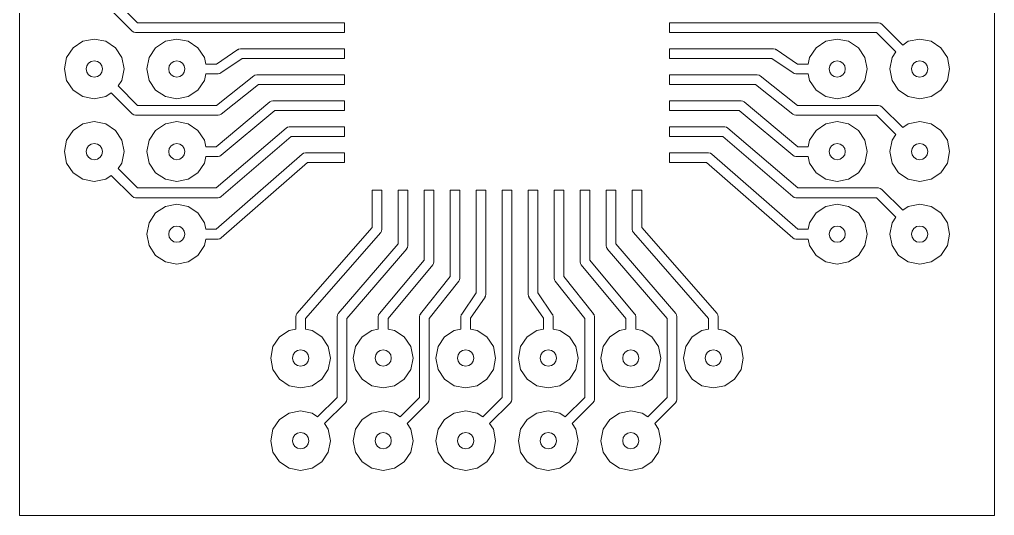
# Model space of a CAD drawing. Header units: millimetres. Extents: x 0 to 150, y 0 to 100.
# Drawn here: x 95 to 125, y 61 to 76.25 of the extents above; entities that cross this region are included whole.
import ezdxf

# ---------------------------------------------------------------- set-up
doc = ezdxf.new("R2010")
doc.units = ezdxf.units.MM
doc.layers.get('0').update_dxf_attribs({"linetype": 'CONTINUOUS', "lineweight": 0})

# ---------------------------------------------------------------- blocks, each defined once
blk = doc.blocks.new('vq44')
for p, q in [((-11.964, 0.746), (-11.368, 0.15)), ((-11.536, -0.106), (-12.176, 0.534)), ((-11.368, 0.15), (-5, 0.15)), ((-5, 0.15), (-5, -0.15)), ((5, -0.15), (5, 0.15)), ((5, 0.15), (11.43, 0.15)), ((11.43, 0.15), (11.487, 0.139)), ((11.487, 0.139), (11.536, 0.106)), ((11.536, 0.106), (12.176, -0.534)), ((-11.487, -0.139), (-11.536, -0.106)), ((-11.43, -0.15), (-11.487, -0.139)), ((-5, -0.15), (-11.43, -0.15)), ((11.368, -0.15), (5, -0.15)), ((11.964, -0.746), (11.368, -0.15)), ((-13.351, -0.619), (-13.052, -0.42)), ((-13.052, -0.42), (-12.7, -0.35)), ((-12.7, -0.35), (-12.348, -0.42)), ((-12.348, -0.42), (-12.049, -0.619)), ((-10.811, -0.619), (-10.512, -0.42)), ((-10.512, -0.42), (-10.16, -0.35)), ((-10.16, -0.35), (-9.808, -0.42)), ((-9.808, -0.42), (-9.509, -0.619)), ((9.509, -0.619), (9.808, -0.42)), ((9.808, -0.42), (10.16, -0.35)), ((10.16, -0.35), (10.512, -0.42)), ((10.512, -0.42), (10.811, -0.619)), ((12.176, -0.534), (12.348, -0.42)), ((12.348, -0.42), (12.7, -0.35)), ((12.7, -0.35), (13.052, -0.42)), ((13.052, -0.42), (13.351, -0.619)), ((-13.55, -0.918), (-13.351, -0.619)), ((-12.049, -0.619), (-11.85, -0.918)), ((-11.01, -0.918), (-10.811, -0.619)), ((-9.509, -0.619), (-9.31, -0.918)), ((-8.936, -1.12), (-8.284, -0.676)), ((-8.284, -0.676), (-8.283, -0.678)), ((-8.283, -0.678), (-8.257, -0.661)), ((-8.257, -0.661), (-8.2, -0.65)), ((-8.2, -0.65), (-5, -0.65)), ((-5, -0.65), (-5, -0.95)), ((5, -0.95), (5, -0.65)), ((5, -0.65), (8.2, -0.65)), ((8.2, -0.65), (8.257, -0.661)), ((8.257, -0.661), (8.283, -0.678)), ((8.283, -0.678), (8.284, -0.676)), ((8.284, -0.676), (8.936, -1.12)), ((9.31, -0.918), (9.509, -0.619)), ((10.811, -0.619), (11.01, -0.918)), ((11.85, -0.918), (11.964, -0.746)), ((13.351, -0.619), (13.55, -0.918)), ((-13.62, -1.27), (-13.55, -0.918)), ((-12.95, -1.27), (-12.931, -1.174)), ((-12.931, -1.174), (-12.877, -1.093)), ((-12.877, -1.093), (-12.796, -1.039)), ((-12.796, -1.039), (-12.7, -1.02)), ((-12.7, -1.02), (-12.604, -1.039)), ((-12.604, -1.039), (-12.523, -1.093)), ((-12.523, -1.093), (-12.469, -1.174)), ((-12.469, -1.174), (-12.45, -1.27)), ((-11.85, -0.918), (-11.78, -1.27)), ((-11.08, -1.27), (-11.01, -0.918)), ((-10.41, -1.27), (-10.391, -1.174)), ((-10.391, -1.174), (-10.337, -1.093)), ((-10.337, -1.093), (-10.256, -1.039)), ((-10.256, -1.039), (-10.16, -1.02)), ((-10.16, -1.02), (-10.064, -1.039)), ((-10.064, -1.039), (-9.983, -1.093)), ((-9.983, -1.093), (-9.929, -1.174)), ((-9.929, -1.174), (-9.91, -1.27)), ((-9.31, -0.918), (-9.27, -1.12)), ((-9.27, -1.12), (-8.936, -1.12)), ((-8.153, -0.95), (-8.806, -1.394)), ((-5, -0.95), (-8.153, -0.95)), ((8.153, -0.95), (5, -0.95)), ((8.806, -1.394), (8.153, -0.95)), ((8.936, -1.12), (9.27, -1.12)), ((9.27, -1.12), (9.31, -0.918)), ((9.91, -1.27), (9.929, -1.174)), ((9.929, -1.174), (9.983, -1.093)), ((9.983, -1.093), (10.064, -1.039)), ((10.064, -1.039), (10.16, -1.02)), ((10.16, -1.02), (10.256, -1.039)), ((10.256, -1.039), (10.337, -1.093)), ((10.337, -1.093), (10.391, -1.174)), ((10.391, -1.174), (10.41, -1.27)), ((11.01, -0.918), (11.08, -1.27)), ((11.78, -1.27), (11.85, -0.918)), ((12.45, -1.27), (12.469, -1.174)), ((12.469, -1.174), (12.523, -1.093)), ((12.523, -1.093), (12.604, -1.039)), ((12.604, -1.039), (12.7, -1.02)), ((12.7, -1.02), (12.796, -1.039)), ((12.796, -1.039), (12.877, -1.093)), ((12.877, -1.093), (12.931, -1.174)), ((12.931, -1.174), (12.95, -1.27)), ((13.55, -0.918), (13.62, -1.27)), ((-13.55, -1.622), (-13.62, -1.27)), ((-12.931, -1.366), (-12.95, -1.27)), ((-12.877, -1.447), (-12.931, -1.366)), ((-12.796, -1.501), (-12.877, -1.447)), ((-12.523, -1.447), (-12.604, -1.501)), ((-12.469, -1.366), (-12.523, -1.447)), ((-12.45, -1.27), (-12.469, -1.366)), ((-11.78, -1.27), (-11.85, -1.622)), ((-11.01, -1.622), (-11.08, -1.27)), ((-10.391, -1.366), (-10.41, -1.27)), ((-10.337, -1.447), (-10.391, -1.366)), ((-10.256, -1.501), (-10.337, -1.447)), ((-9.983, -1.447), (-10.064, -1.501)), ((-9.929, -1.366), (-9.983, -1.447)), ((-9.91, -1.27), (-9.929, -1.366)), ((-9.27, -1.42), (-9.31, -1.622)), ((-8.89, -1.42), (-9.27, -1.42)), ((-8.942, -2.39), (-7.792, -1.484)), ((-8.833, -1.409), (-8.89, -1.42)), ((-8.807, -1.392), (-8.833, -1.409)), ((-8.806, -1.394), (-8.807, -1.392)), ((-7.792, -1.484), (-7.757, -1.461)), ((-7.757, -1.461), (-7.7, -1.45)), ((-7.7, -1.45), (-5, -1.45)), ((-5, -1.45), (-5, -1.75)), ((5, -1.75), (5, -1.45)), ((5, -1.45), (7.7, -1.45)), ((7.7, -1.45), (7.757, -1.461)), ((7.757, -1.461), (7.793, -1.483)), ((7.793, -1.483), (8.942, -2.39)), ((8.807, -1.392), (8.806, -1.394)), ((8.833, -1.409), (8.807, -1.392)), ((8.89, -1.42), (8.833, -1.409)), ((9.27, -1.42), (8.89, -1.42)), ((9.31, -1.622), (9.27, -1.42)), ((9.929, -1.366), (9.91, -1.27)), ((9.983, -1.447), (9.929, -1.366)), ((10.064, -1.501), (9.983, -1.447)), ((10.337, -1.447), (10.256, -1.501)), ((10.391, -1.366), (10.337, -1.447)), ((10.41, -1.27), (10.391, -1.366)), ((11.08, -1.27), (11.01, -1.622)), ((11.85, -1.622), (11.78, -1.27)), ((12.469, -1.366), (12.45, -1.27)), ((12.523, -1.447), (12.469, -1.366)), ((12.604, -1.501), (12.523, -1.447)), ((12.877, -1.447), (12.796, -1.501)), ((12.931, -1.366), (12.877, -1.447)), ((12.95, -1.27), (12.931, -1.366)), ((13.62, -1.27), (13.55, -1.622)), ((-13.351, -1.921), (-13.55, -1.622)), ((-12.7, -1.52), (-12.796, -1.501)), ((-12.604, -1.501), (-12.7, -1.52)), ((-11.85, -1.622), (-11.964, -1.794)), ((-11.964, -1.794), (-11.368, -2.39)), ((-10.811, -1.921), (-11.01, -1.622)), ((-10.16, -1.52), (-10.256, -1.501)), ((-10.064, -1.501), (-10.16, -1.52)), ((-9.31, -1.622), (-9.509, -1.921)), ((-7.648, -1.75), (-8.797, -2.658)), ((-5, -1.75), (-7.648, -1.75)), ((7.648, -1.75), (5, -1.75)), ((8.797, -2.658), (7.648, -1.75)), ((9.509, -1.921), (9.31, -1.622)), ((10.16, -1.52), (10.064, -1.501)), ((10.256, -1.501), (10.16, -1.52)), ((11.01, -1.622), (10.811, -1.921)), ((12.049, -1.921), (11.85, -1.622)), ((12.7, -1.52), (12.604, -1.501)), ((12.796, -1.501), (12.7, -1.52)), ((13.55, -1.622), (13.351, -1.921)), ((-13.052, -2.12), (-13.351, -1.921)), ((-12.176, -2.006), (-12.348, -2.12)), ((-11.536, -2.646), (-12.176, -2.006)), ((-10.512, -2.12), (-10.811, -1.921)), ((-9.509, -1.921), (-9.808, -2.12)), ((9.808, -2.12), (9.509, -1.921)), ((10.811, -1.921), (10.512, -2.12)), ((12.348, -2.12), (12.049, -1.921)), ((13.351, -1.921), (13.052, -2.12)), ((-12.7, -2.19), (-13.052, -2.12)), ((-12.348, -2.12), (-12.7, -2.19)), ((-11.368, -2.39), (-8.942, -2.39)), ((-10.16, -2.19), (-10.512, -2.12)), ((-9.808, -2.12), (-10.16, -2.19)), ((-8.944, -3.66), (-7.295, -2.286)), ((-7.295, -2.286), (-7.257, -2.261)), ((-7.257, -2.261), (-7.2, -2.25)), ((-7.2, -2.25), (-5, -2.25)), ((-5, -2.25), (-5, -2.55)), ((5, -2.55), (5, -2.25)), ((5, -2.25), (7.2, -2.25)), ((7.2, -2.25), (7.257, -2.261)), ((7.257, -2.261), (7.296, -2.285)), ((7.296, -2.285), (8.944, -3.66)), ((8.942, -2.39), (11.43, -2.39)), ((10.16, -2.19), (9.808, -2.12)), ((10.512, -2.12), (10.16, -2.19)), ((11.43, -2.39), (11.487, -2.401)), ((12.7, -2.19), (12.348, -2.12)), ((13.052, -2.12), (12.7, -2.19)), ((-11.487, -2.679), (-11.536, -2.646)), ((-11.43, -2.69), (-11.487, -2.679)), ((-8.89, -2.69), (-11.43, -2.69)), ((-8.833, -2.679), (-8.89, -2.69)), ((-8.799, -2.656), (-8.833, -2.679)), ((-8.797, -2.658), (-8.799, -2.656)), ((-7.146, -2.55), (-8.795, -3.924)), ((-5, -2.55), (-7.146, -2.55)), ((7.146, -2.55), (5, -2.55)), ((8.794, -3.925), (7.146, -2.55)), ((8.799, -2.656), (8.797, -2.658)), ((8.833, -2.679), (8.799, -2.656)), ((8.89, -2.69), (8.833, -2.679)), ((11.368, -2.69), (8.89, -2.69)), ((11.964, -3.286), (11.368, -2.69)), ((11.487, -2.401), (11.536, -2.434)), ((11.536, -2.434), (12.176, -3.074)), ((-13.351, -3.159), (-13.052, -2.96)), ((-13.052, -2.96), (-12.7, -2.89)), ((-12.7, -2.89), (-12.348, -2.96)), ((-12.348, -2.96), (-12.049, -3.159)), ((-10.811, -3.159), (-10.512, -2.96)), ((-10.512, -2.96), (-10.16, -2.89)), ((-10.16, -2.89), (-9.808, -2.96)), ((-9.808, -2.96), (-9.509, -3.159)), ((9.509, -3.159), (9.808, -2.96)), ((9.808, -2.96), (10.16, -2.89)), ((10.16, -2.89), (10.512, -2.96)), ((10.512, -2.96), (10.811, -3.159)), ((12.176, -3.074), (12.348, -2.96)), ((12.348, -2.96), (12.7, -2.89)), ((12.7, -2.89), (13.052, -2.96)), ((13.052, -2.96), (13.351, -3.159)), ((-13.55, -3.458), (-13.351, -3.159)), ((-12.049, -3.159), (-11.85, -3.458)), ((-11.01, -3.458), (-10.811, -3.159)), ((-9.509, -3.159), (-9.31, -3.458)), ((-8.946, -4.93), (-6.798, -3.086)), ((-6.798, -3.086), (-6.797, -3.088)), ((-6.797, -3.088), (-6.757, -3.061)), ((-6.757, -3.061), (-6.7, -3.05)), ((-6.7, -3.05), (-5, -3.05)), ((-5, -3.05), (-5, -3.35)), ((5, -3.35), (5, -3.05)), ((5, -3.05), (6.7, -3.05)), ((6.7, -3.05), (6.757, -3.061)), ((6.757, -3.061), (6.797, -3.088)), ((6.797, -3.088), (6.798, -3.086)), ((6.798, -3.086), (8.946, -4.93)), ((9.31, -3.458), (9.509, -3.159)), ((10.811, -3.159), (11.01, -3.458)), ((11.85, -3.458), (11.964, -3.286)), ((13.351, -3.159), (13.55, -3.458)), ((-13.62, -3.81), (-13.55, -3.458)), ((-12.877, -3.633), (-12.796, -3.579)), ((-12.796, -3.579), (-12.7, -3.56)), ((-12.7, -3.56), (-12.604, -3.579)), ((-12.604, -3.579), (-12.523, -3.633)), ((-11.85, -3.458), (-11.78, -3.81)), ((-11.08, -3.81), (-11.01, -3.458)), ((-10.337, -3.633), (-10.256, -3.579)), ((-10.256, -3.579), (-10.16, -3.56)), ((-10.16, -3.56), (-10.064, -3.579)), ((-10.064, -3.579), (-9.983, -3.633)), ((-9.31, -3.458), (-9.27, -3.66)), ((-6.644, -3.35), (-8.792, -5.194)), ((-5, -3.35), (-6.644, -3.35)), ((6.644, -3.35), (5, -3.35)), ((8.792, -5.194), (6.644, -3.35)), ((9.27, -3.66), (9.31, -3.458)), ((9.983, -3.633), (10.064, -3.579)), ((10.064, -3.579), (10.16, -3.56)), ((10.16, -3.56), (10.256, -3.579)), ((10.256, -3.579), (10.337, -3.633)), ((11.01, -3.458), (11.08, -3.81)), ((11.78, -3.81), (11.85, -3.458)), ((12.523, -3.633), (12.604, -3.579)), ((12.604, -3.579), (12.7, -3.56)), ((12.7, -3.56), (12.796, -3.579)), ((12.796, -3.579), (12.877, -3.633)), ((13.55, -3.458), (13.62, -3.81)), ((-13.55, -4.162), (-13.62, -3.81)), ((-12.95, -3.81), (-12.931, -3.714)), ((-12.931, -3.906), (-12.95, -3.81)), ((-12.931, -3.714), (-12.877, -3.633)), ((-12.523, -3.633), (-12.469, -3.714)), ((-12.469, -3.714), (-12.45, -3.81)), ((-12.45, -3.81), (-12.469, -3.906)), ((-11.78, -3.81), (-11.85, -4.162)), ((-11.01, -4.162), (-11.08, -3.81)), ((-10.41, -3.81), (-10.391, -3.714)), ((-10.391, -3.906), (-10.41, -3.81)), ((-10.391, -3.714), (-10.337, -3.633)), ((-9.983, -3.633), (-9.929, -3.714)), ((-9.929, -3.714), (-9.91, -3.81)), ((-9.91, -3.81), (-9.929, -3.906)), ((-9.27, -3.66), (-8.944, -3.66)), ((-8.947, -6.2), (-6.298, -3.888)), ((-6.298, -3.888), (-6.257, -3.861)), ((-6.257, -3.861), (-6.2, -3.85)), ((-6.2, -3.85), (-5, -3.85)), ((-5, -3.85), (-5, -4.15)), ((5, -4.15), (5, -3.85)), ((5, -3.85), (6.2, -3.85)), ((6.2, -3.85), (6.257, -3.861)), ((6.257, -3.861), (6.299, -3.887)), ((6.299, -3.887), (8.947, -6.2)), ((8.944, -3.66), (9.27, -3.66)), ((9.91, -3.81), (9.929, -3.714)), ((9.929, -3.906), (9.91, -3.81)), ((9.929, -3.714), (9.983, -3.633)), ((10.337, -3.633), (10.391, -3.714)), ((10.391, -3.714), (10.41, -3.81)), ((10.41, -3.81), (10.391, -3.906)), ((11.08, -3.81), (11.01, -4.162)), ((11.85, -4.162), (11.78, -3.81)), ((12.45, -3.81), (12.469, -3.714)), ((12.469, -3.906), (12.45, -3.81)), ((12.469, -3.714), (12.523, -3.633)), ((12.877, -3.633), (12.931, -3.714)), ((12.931, -3.714), (12.95, -3.81)), ((12.95, -3.81), (12.931, -3.906)), ((13.62, -3.81), (13.55, -4.162)), ((-13.351, -4.461), (-13.55, -4.162)), ((-12.877, -3.987), (-12.931, -3.906)), ((-12.796, -4.041), (-12.877, -3.987)), ((-12.7, -4.06), (-12.796, -4.041)), ((-12.604, -4.041), (-12.7, -4.06)), ((-12.523, -3.987), (-12.604, -4.041)), ((-12.469, -3.906), (-12.523, -3.987)), ((-11.85, -4.162), (-11.964, -4.334)), ((-10.811, -4.461), (-11.01, -4.162)), ((-10.337, -3.987), (-10.391, -3.906)), ((-10.256, -4.041), (-10.337, -3.987)), ((-10.16, -4.06), (-10.256, -4.041)), ((-10.064, -4.041), (-10.16, -4.06)), ((-9.983, -3.987), (-10.064, -4.041)), ((-9.929, -3.906), (-9.983, -3.987)), ((-9.31, -4.162), (-9.509, -4.461)), ((-9.27, -3.96), (-9.31, -4.162)), ((-8.89, -3.96), (-9.27, -3.96)), ((-8.833, -3.949), (-8.89, -3.96)), ((-8.795, -3.924), (-8.833, -3.949)), ((-6.143, -4.15), (-8.792, -6.462)), ((-5, -4.15), (-6.143, -4.15)), ((6.143, -4.15), (5, -4.15)), ((8.791, -6.463), (6.143, -4.15)), ((8.833, -3.949), (8.794, -3.925)), ((8.89, -3.96), (8.833, -3.949)), ((9.27, -3.96), (8.89, -3.96)), ((9.31, -4.162), (9.27, -3.96)), ((9.509, -4.461), (9.31, -4.162)), ((9.983, -3.987), (9.929, -3.906)), ((10.064, -4.041), (9.983, -3.987)), ((10.16, -4.06), (10.064, -4.041)), ((10.256, -4.041), (10.16, -4.06)), ((10.337, -3.987), (10.256, -4.041)), ((10.391, -3.906), (10.337, -3.987)), ((11.01, -4.162), (10.811, -4.461)), ((12.049, -4.461), (11.85, -4.162)), ((12.523, -3.987), (12.469, -3.906)), ((12.604, -4.041), (12.523, -3.987)), ((12.7, -4.06), (12.604, -4.041)), ((12.796, -4.041), (12.7, -4.06)), ((12.877, -3.987), (12.796, -4.041)), ((12.931, -3.906), (12.877, -3.987)), ((13.55, -4.162), (13.351, -4.461)), ((-13.052, -4.66), (-13.351, -4.461)), ((-11.964, -4.334), (-11.368, -4.93)), ((-10.512, -4.66), (-10.811, -4.461)), ((-9.509, -4.461), (-9.808, -4.66)), ((9.808, -4.66), (9.509, -4.461)), ((10.811, -4.461), (10.512, -4.66)), ((12.348, -4.66), (12.049, -4.461)), ((13.351, -4.461), (13.052, -4.66)), ((-12.7, -4.73), (-13.052, -4.66)), ((-12.348, -4.66), (-12.7, -4.73)), ((-12.176, -4.546), (-12.348, -4.66)), ((-11.536, -5.186), (-12.176, -4.546)), ((-10.16, -4.73), (-10.512, -4.66)), ((-9.808, -4.66), (-10.16, -4.73)), ((10.16, -4.73), (9.808, -4.66)), ((10.512, -4.66), (10.16, -4.73)), ((12.7, -4.73), (12.348, -4.66)), ((13.052, -4.66), (12.7, -4.73)), ((-11.368, -4.93), (-8.946, -4.93)), ((-4.15, -6.143), (-4.15, -5)), ((-4.15, -5), (-3.85, -5)), ((-3.85, -5), (-3.85, -6.2)), ((-3.35, -6.644), (-3.35, -5)), ((-3.35, -5), (-3.05, -5)), ((-3.05, -5), (-3.05, -6.7)), ((-2.55, -7.146), (-2.55, -5)), ((-2.55, -5), (-2.25, -5)), ((-2.25, -5), (-2.25, -7.2)), ((-1.75, -7.648), (-1.75, -5)), ((-1.75, -5), (-1.45, -5)), ((-1.45, -5), (-1.45, -7.7)), ((-0.95, -8.153), (-0.95, -5)), ((-0.95, -5), (-0.65, -5)), ((-0.65, -5), (-0.65, -8.2)), ((-0.15, -11.368), (-0.15, -5)), ((-0.15, -5), (0.15, -5)), ((0.15, -5), (0.15, -11.43)), ((0.65, -8.2), (0.65, -5)), ((0.65, -5), (0.95, -5)), ((0.95, -5), (0.95, -8.153)), ((1.45, -7.7), (1.45, -5)), ((1.45, -5), (1.75, -5)), ((1.75, -5), (1.75, -7.648)), ((2.25, -7.2), (2.25, -5)), ((2.25, -5), (2.55, -5)), ((2.55, -5), (2.55, -7.146)), ((3.05, -6.7), (3.05, -5)), ((3.05, -5), (3.35, -5)), ((3.35, -5), (3.35, -6.644)), ((3.85, -6.2), (3.85, -5)), ((3.85, -5), (4.15, -5)), ((4.15, -5), (4.15, -6.143)), ((8.946, -4.93), (11.43, -4.93)), ((11.43, -4.93), (11.487, -4.941)), ((11.487, -4.941), (11.536, -4.974)), ((11.536, -4.974), (12.176, -5.614)), ((-11.487, -5.219), (-11.536, -5.186)), ((-11.43, -5.23), (-11.487, -5.219)), ((-8.89, -5.23), (-11.43, -5.23)), ((-8.833, -5.219), (-8.89, -5.23)), ((-8.793, -5.192), (-8.833, -5.219)), ((-8.792, -5.194), (-8.793, -5.192)), ((8.793, -5.192), (8.792, -5.194)), ((8.833, -5.219), (8.793, -5.192)), ((8.89, -5.23), (8.833, -5.219)), ((11.368, -5.23), (8.89, -5.23)), ((11.964, -5.826), (11.368, -5.23)), ((-11.01, -5.998), (-10.811, -5.699)), ((-10.811, -5.699), (-10.512, -5.5)), ((-10.512, -5.5), (-10.16, -5.43)), ((-10.16, -5.43), (-9.808, -5.5)), ((-9.808, -5.5), (-9.509, -5.699)), ((-9.509, -5.699), (-9.31, -5.998)), ((9.31, -5.998), (9.509, -5.699)), ((9.509, -5.699), (9.808, -5.5)), ((9.808, -5.5), (10.16, -5.43)), ((10.16, -5.43), (10.512, -5.5)), ((10.512, -5.5), (10.811, -5.699)), ((10.811, -5.699), (11.01, -5.998)), ((12.176, -5.614), (12.348, -5.5)), ((12.348, -5.5), (12.7, -5.43)), ((12.7, -5.43), (13.052, -5.5)), ((13.052, -5.5), (13.351, -5.699)), ((13.351, -5.699), (13.55, -5.998)), ((-11.08, -6.35), (-11.01, -5.998)), ((-9.31, -5.998), (-9.27, -6.2)), ((9.27, -6.2), (9.31, -5.998)), ((11.01, -5.998), (11.08, -6.35)), ((11.78, -6.35), (11.85, -5.998)), ((11.85, -5.998), (11.964, -5.826)), ((13.55, -5.998), (13.62, -6.35)), ((-10.41, -6.35), (-10.391, -6.254)), ((-10.391, -6.254), (-10.337, -6.173)), ((-10.337, -6.173), (-10.256, -6.119)), ((-10.256, -6.119), (-10.16, -6.1)), ((-10.16, -6.1), (-10.064, -6.119)), ((-10.064, -6.119), (-9.983, -6.173)), ((-9.983, -6.173), (-9.929, -6.254)), ((-9.929, -6.254), (-9.91, -6.35)), ((-9.27, -6.2), (-8.947, -6.2)), ((-6.463, -8.791), (-4.15, -6.143)), ((-3.887, -6.299), (-6.2, -8.947)), ((-3.861, -6.257), (-3.887, -6.299)), ((-3.85, -6.2), (-3.861, -6.257)), ((3.861, -6.257), (3.85, -6.2)), ((3.888, -6.298), (3.861, -6.257)), ((6.2, -8.947), (3.888, -6.298)), ((4.15, -6.143), (6.462, -8.792)), ((8.947, -6.2), (9.27, -6.2)), ((9.91, -6.35), (9.929, -6.254)), ((9.929, -6.254), (9.983, -6.173)), ((9.983, -6.173), (10.064, -6.119)), ((10.064, -6.119), (10.16, -6.1)), ((10.16, -6.1), (10.256, -6.119)), ((10.256, -6.119), (10.337, -6.173)), ((10.337, -6.173), (10.391, -6.254)), ((10.391, -6.254), (10.41, -6.35)), ((12.45, -6.35), (12.469, -6.254)), ((12.469, -6.254), (12.523, -6.173)), ((12.523, -6.173), (12.604, -6.119)), ((12.604, -6.119), (12.7, -6.1)), ((12.7, -6.1), (12.796, -6.119)), ((12.796, -6.119), (12.877, -6.173)), ((12.877, -6.173), (12.931, -6.254)), ((12.931, -6.254), (12.95, -6.35)), ((-11.01, -6.702), (-11.08, -6.35)), ((-10.391, -6.446), (-10.41, -6.35)), ((-10.337, -6.527), (-10.391, -6.446)), ((-10.256, -6.581), (-10.337, -6.527)), ((-10.16, -6.6), (-10.256, -6.581)), ((-10.064, -6.581), (-10.16, -6.6)), ((-9.983, -6.527), (-10.064, -6.581)), ((-9.929, -6.446), (-9.983, -6.527)), ((-9.91, -6.35), (-9.929, -6.446)), ((-9.27, -6.5), (-9.31, -6.702)), ((-8.89, -6.5), (-9.27, -6.5)), ((-8.833, -6.489), (-8.89, -6.5)), ((-8.792, -6.462), (-8.833, -6.489)), ((8.833, -6.489), (8.791, -6.463)), ((8.89, -6.5), (8.833, -6.489)), ((9.27, -6.5), (8.89, -6.5)), ((9.31, -6.702), (9.27, -6.5)), ((9.929, -6.446), (9.91, -6.35)), ((9.983, -6.527), (9.929, -6.446)), ((10.064, -6.581), (9.983, -6.527)), ((10.16, -6.6), (10.064, -6.581)), ((10.256, -6.581), (10.16, -6.6)), ((10.337, -6.527), (10.256, -6.581)), ((10.391, -6.446), (10.337, -6.527)), ((10.41, -6.35), (10.391, -6.446)), ((11.08, -6.35), (11.01, -6.702)), ((11.85, -6.702), (11.78, -6.35)), ((12.469, -6.446), (12.45, -6.35)), ((12.523, -6.527), (12.469, -6.446)), ((12.604, -6.581), (12.523, -6.527)), ((12.7, -6.6), (12.604, -6.581)), ((12.796, -6.581), (12.7, -6.6)), ((12.877, -6.527), (12.796, -6.581)), ((12.931, -6.446), (12.877, -6.527)), ((12.95, -6.35), (12.931, -6.446)), ((13.62, -6.35), (13.55, -6.702)), ((-10.811, -7.001), (-11.01, -6.702)), ((-9.31, -6.702), (-9.509, -7.001)), ((-5.194, -8.792), (-3.35, -6.644)), ((-3.086, -6.798), (-4.93, -8.946)), ((-3.061, -6.757), (-3.088, -6.797)), ((-3.088, -6.797), (-3.086, -6.798)), ((-3.05, -6.7), (-3.061, -6.757)), ((3.061, -6.757), (3.05, -6.7)), ((3.088, -6.797), (3.061, -6.757)), ((3.086, -6.798), (3.088, -6.797)), ((4.93, -8.946), (3.086, -6.798)), ((3.35, -6.644), (5.194, -8.792)), ((9.509, -7.001), (9.31, -6.702)), ((11.01, -6.702), (10.811, -7.001)), ((12.049, -7.001), (11.85, -6.702)), ((13.55, -6.702), (13.351, -7.001)), ((-10.512, -7.2), (-10.811, -7.001)), ((-10.16, -7.27), (-10.512, -7.2)), ((-9.808, -7.2), (-10.16, -7.27)), ((-9.509, -7.001), (-9.808, -7.2)), ((-3.925, -8.794), (-2.55, -7.146)), ((-2.25, -7.2), (-2.261, -7.257)), ((2.261, -7.257), (2.25, -7.2)), ((2.55, -7.146), (3.924, -8.795)), ((9.808, -7.2), (9.509, -7.001)), ((10.16, -7.27), (9.808, -7.2)), ((10.512, -7.2), (10.16, -7.27)), ((10.811, -7.001), (10.512, -7.2)), ((12.348, -7.2), (12.049, -7.001)), ((12.7, -7.27), (12.348, -7.2)), ((13.052, -7.2), (12.7, -7.27)), ((13.351, -7.001), (13.052, -7.2)), ((-2.285, -7.296), (-3.66, -8.944)), ((-2.261, -7.257), (-2.285, -7.296)), ((2.286, -7.295), (2.261, -7.257)), ((3.66, -8.944), (2.286, -7.295)), ((-2.658, -8.797), (-1.75, -7.648)), ((-1.483, -7.793), (-2.39, -8.942)), ((-1.461, -7.757), (-1.483, -7.793)), ((-1.45, -7.7), (-1.461, -7.757)), ((1.461, -7.757), (1.45, -7.7)), ((1.484, -7.792), (1.461, -7.757)), ((2.39, -8.942), (1.484, -7.792)), ((1.75, -7.648), (2.658, -8.797)), ((-1.394, -8.806), (-0.95, -8.153)), ((-0.676, -8.284), (-1.12, -8.936)), ((-0.661, -8.257), (-0.678, -8.283)), ((-0.678, -8.283), (-0.676, -8.284)), ((-0.65, -8.2), (-0.661, -8.257)), ((0.661, -8.257), (0.65, -8.2)), ((0.678, -8.283), (0.661, -8.257)), ((0.676, -8.284), (0.678, -8.283)), ((1.12, -8.936), (0.676, -8.284)), ((0.95, -8.153), (1.394, -8.806)), ((-6.5, -8.89), (-6.489, -8.833)), ((-6.5, -9.27), (-6.5, -8.89)), ((-6.489, -8.833), (-6.463, -8.791)), ((-6.2, -8.947), (-6.2, -9.27)), ((-5.23, -8.89), (-5.219, -8.833)), ((-5.23, -11.368), (-5.23, -8.89)), ((-5.219, -8.833), (-5.192, -8.793)), ((-5.192, -8.793), (-5.194, -8.792)), ((-4.93, -8.946), (-4.93, -11.43)), ((-3.96, -8.89), (-3.949, -8.833)), ((-3.96, -9.27), (-3.96, -8.89)), ((-3.949, -8.833), (-3.925, -8.794)), ((-3.66, -8.944), (-3.66, -9.27)), ((-2.69, -8.89), (-2.679, -8.833)), ((-2.69, -11.368), (-2.69, -8.89)), ((-2.679, -8.833), (-2.656, -8.799)), ((-2.656, -8.799), (-2.658, -8.797)), ((-2.39, -8.942), (-2.39, -11.43)), ((-1.42, -8.89), (-1.409, -8.833)), ((-1.42, -9.27), (-1.42, -8.89)), ((-1.409, -8.833), (-1.392, -8.807)), ((-1.392, -8.807), (-1.394, -8.806)), ((-1.12, -8.936), (-1.12, -9.27)), ((1.12, -9.27), (1.12, -8.936)), ((1.394, -8.806), (1.392, -8.807)), ((1.392, -8.807), (1.409, -8.833)), ((1.409, -8.833), (1.42, -8.89)), ((1.42, -8.89), (1.42, -9.27)), ((2.39, -11.368), (2.39, -8.942)), ((2.658, -8.797), (2.656, -8.799)), ((2.656, -8.799), (2.679, -8.833)), ((2.679, -8.833), (2.69, -8.89)), ((2.69, -8.89), (2.69, -11.43)), ((3.66, -9.27), (3.66, -8.944)), ((3.924, -8.795), (3.949, -8.833)), ((3.949, -8.833), (3.96, -8.89)), ((3.96, -8.89), (3.96, -9.27)), ((4.93, -11.368), (4.93, -8.946)), ((5.194, -8.792), (5.192, -8.793)), ((5.192, -8.793), (5.219, -8.833)), ((5.219, -8.833), (5.23, -8.89)), ((5.23, -8.89), (5.23, -11.43)), ((6.2, -9.27), (6.2, -8.947)), ((6.462, -8.792), (6.489, -8.833)), ((6.489, -8.833), (6.5, -8.89)), ((6.5, -8.89), (6.5, -9.27)), ((-6.702, -9.31), (-6.5, -9.27)), ((-6.2, -9.27), (-5.998, -9.31)), ((-4.162, -9.31), (-3.96, -9.27)), ((-3.66, -9.27), (-3.458, -9.31)), ((-1.622, -9.31), (-1.42, -9.27)), ((-1.12, -9.27), (-0.918, -9.31)), ((0.918, -9.31), (1.12, -9.27)), ((1.42, -9.27), (1.622, -9.31)), ((3.458, -9.31), (3.66, -9.27)), ((3.96, -9.27), (4.162, -9.31)), ((5.998, -9.31), (6.2, -9.27)), ((6.5, -9.27), (6.702, -9.31)), ((-7.2, -9.808), (-7.001, -9.509)), ((-7.001, -9.509), (-6.702, -9.31)), ((-5.998, -9.31), (-5.699, -9.509)), ((-5.699, -9.509), (-5.5, -9.808)), ((-4.66, -9.808), (-4.461, -9.509)), ((-4.461, -9.509), (-4.162, -9.31)), ((-3.458, -9.31), (-3.159, -9.509)), ((-3.159, -9.509), (-2.96, -9.808)), ((-2.12, -9.808), (-1.921, -9.509)), ((-1.921, -9.509), (-1.622, -9.31)), ((-0.918, -9.31), (-0.619, -9.509)), ((-0.619, -9.509), (-0.42, -9.808)), ((0.42, -9.808), (0.619, -9.509)), ((0.619, -9.509), (0.918, -9.31)), ((1.622, -9.31), (1.921, -9.509)), ((1.921, -9.509), (2.12, -9.808)), ((2.96, -9.808), (3.159, -9.509)), ((3.159, -9.509), (3.458, -9.31)), ((4.162, -9.31), (4.461, -9.509)), ((4.461, -9.509), (4.66, -9.808)), ((5.5, -9.808), (5.699, -9.509)), ((5.699, -9.509), (5.998, -9.31)), ((6.702, -9.31), (7.001, -9.509)), ((7.001, -9.509), (7.2, -9.808)), ((-7.27, -10.16), (-7.2, -9.808)), ((-5.5, -9.808), (-5.43, -10.16)), ((-4.73, -10.16), (-4.66, -9.808)), ((-2.96, -9.808), (-2.89, -10.16)), ((-2.19, -10.16), (-2.12, -9.808)), ((-0.42, -9.808), (-0.35, -10.16)), ((0.35, -10.16), (0.42, -9.808)), ((2.12, -9.808), (2.19, -10.16)), ((2.89, -10.16), (2.96, -9.808)), ((4.66, -9.808), (4.73, -10.16)), ((5.43, -10.16), (5.5, -9.808)), ((7.2, -9.808), (7.27, -10.16)), ((-7.2, -10.512), (-7.27, -10.16)), ((-6.6, -10.16), (-6.581, -10.064)), ((-6.581, -10.256), (-6.6, -10.16)), ((-6.581, -10.064), (-6.527, -9.983)), ((-6.527, -9.983), (-6.446, -9.929)), ((-6.446, -9.929), (-6.35, -9.91)), ((-6.35, -9.91), (-6.254, -9.929)), ((-6.254, -9.929), (-6.173, -9.983)), ((-6.173, -9.983), (-6.119, -10.064)), ((-6.119, -10.064), (-6.1, -10.16)), ((-6.1, -10.16), (-6.119, -10.256)), ((-5.43, -10.16), (-5.5, -10.512)), ((-4.66, -10.512), (-4.73, -10.16)), ((-4.06, -10.16), (-4.041, -10.064)), ((-4.041, -10.256), (-4.06, -10.16)), ((-4.041, -10.064), (-3.987, -9.983)), ((-3.987, -9.983), (-3.906, -9.929)), ((-3.906, -9.929), (-3.81, -9.91)), ((-3.81, -9.91), (-3.714, -9.929)), ((-3.714, -9.929), (-3.633, -9.983)), ((-3.633, -9.983), (-3.579, -10.064)), ((-3.579, -10.064), (-3.56, -10.16)), ((-3.56, -10.16), (-3.579, -10.256)), ((-2.89, -10.16), (-2.96, -10.512)), ((-2.12, -10.512), (-2.19, -10.16)), ((-1.52, -10.16), (-1.501, -10.064)), ((-1.501, -10.256), (-1.52, -10.16)), ((-1.501, -10.064), (-1.447, -9.983)), ((-1.447, -9.983), (-1.366, -9.929)), ((-1.366, -9.929), (-1.27, -9.91)), ((-1.27, -9.91), (-1.174, -9.929)), ((-1.174, -9.929), (-1.093, -9.983)), ((-1.093, -9.983), (-1.039, -10.064)), ((-1.039, -10.064), (-1.02, -10.16)), ((-1.02, -10.16), (-1.039, -10.256)), ((-0.35, -10.16), (-0.42, -10.512)), ((0.42, -10.512), (0.35, -10.16)), ((1.02, -10.16), (1.039, -10.064)), ((1.039, -10.256), (1.02, -10.16)), ((1.039, -10.064), (1.093, -9.983)), ((1.093, -9.983), (1.174, -9.929)), ((1.174, -9.929), (1.27, -9.91)), ((1.27, -9.91), (1.366, -9.929)), ((1.366, -9.929), (1.447, -9.983)), ((1.447, -9.983), (1.501, -10.064)), ((1.501, -10.064), (1.52, -10.16)), ((1.52, -10.16), (1.501, -10.256)), ((2.19, -10.16), (2.12, -10.512)), ((2.96, -10.512), (2.89, -10.16)), ((3.56, -10.16), (3.579, -10.064)), ((3.579, -10.256), (3.56, -10.16)), ((3.579, -10.064), (3.633, -9.983)), ((3.633, -9.983), (3.714, -9.929)), ((3.714, -9.929), (3.81, -9.91)), ((3.81, -9.91), (3.906, -9.929)), ((3.906, -9.929), (3.987, -9.983)), ((3.987, -9.983), (4.041, -10.064)), ((4.041, -10.064), (4.06, -10.16)), ((4.06, -10.16), (4.041, -10.256)), ((4.73, -10.16), (4.66, -10.512)), ((5.5, -10.512), (5.43, -10.16)), ((6.1, -10.16), (6.119, -10.064)), ((6.119, -10.256), (6.1, -10.16)), ((6.119, -10.064), (6.173, -9.983)), ((6.173, -9.983), (6.254, -9.929)), ((6.254, -9.929), (6.35, -9.91)), ((6.35, -9.91), (6.446, -9.929)), ((6.446, -9.929), (6.527, -9.983)), ((6.527, -9.983), (6.581, -10.064)), ((6.581, -10.064), (6.6, -10.16)), ((6.6, -10.16), (6.581, -10.256)), ((7.27, -10.16), (7.2, -10.512)), ((-6.527, -10.337), (-6.581, -10.256)), ((-6.446, -10.391), (-6.527, -10.337)), ((-6.35, -10.41), (-6.446, -10.391)), ((-6.254, -10.391), (-6.35, -10.41)), ((-6.173, -10.337), (-6.254, -10.391)), ((-6.119, -10.256), (-6.173, -10.337)), ((-3.987, -10.337), (-4.041, -10.256)), ((-3.906, -10.391), (-3.987, -10.337)), ((-3.81, -10.41), (-3.906, -10.391)), ((-3.714, -10.391), (-3.81, -10.41)), ((-3.633, -10.337), (-3.714, -10.391)), ((-3.579, -10.256), (-3.633, -10.337)), ((-1.447, -10.337), (-1.501, -10.256)), ((-1.366, -10.391), (-1.447, -10.337)), ((-1.27, -10.41), (-1.366, -10.391)), ((-1.174, -10.391), (-1.27, -10.41)), ((-1.093, -10.337), (-1.174, -10.391)), ((-1.039, -10.256), (-1.093, -10.337)), ((1.093, -10.337), (1.039, -10.256)), ((1.174, -10.391), (1.093, -10.337)), ((1.27, -10.41), (1.174, -10.391)), ((1.366, -10.391), (1.27, -10.41)), ((1.447, -10.337), (1.366, -10.391)), ((1.501, -10.256), (1.447, -10.337)), ((3.633, -10.337), (3.579, -10.256)), ((3.714, -10.391), (3.633, -10.337)), ((3.81, -10.41), (3.714, -10.391)), ((3.906, -10.391), (3.81, -10.41)), ((3.987, -10.337), (3.906, -10.391)), ((4.041, -10.256), (3.987, -10.337)), ((6.173, -10.337), (6.119, -10.256)), ((6.254, -10.391), (6.173, -10.337)), ((6.35, -10.41), (6.254, -10.391)), ((6.446, -10.391), (6.35, -10.41)), ((6.527, -10.337), (6.446, -10.391)), ((6.581, -10.256), (6.527, -10.337)), ((-7.001, -10.811), (-7.2, -10.512)), ((-5.5, -10.512), (-5.699, -10.811)), ((-4.461, -10.811), (-4.66, -10.512)), ((-2.96, -10.512), (-3.159, -10.811)), ((-1.921, -10.811), (-2.12, -10.512)), ((-0.42, -10.512), (-0.619, -10.811)), ((0.619, -10.811), (0.42, -10.512)), ((2.12, -10.512), (1.921, -10.811)), ((3.159, -10.811), (2.96, -10.512)), ((4.66, -10.512), (4.461, -10.811)), ((5.699, -10.811), (5.5, -10.512)), ((7.2, -10.512), (7.001, -10.811)), ((-6.702, -11.01), (-7.001, -10.811)), ((-6.35, -11.08), (-6.702, -11.01)), ((-5.998, -11.01), (-6.35, -11.08)), ((-5.699, -10.811), (-5.998, -11.01)), ((-4.162, -11.01), (-4.461, -10.811)), ((-3.81, -11.08), (-4.162, -11.01)), ((-3.458, -11.01), (-3.81, -11.08)), ((-3.159, -10.811), (-3.458, -11.01)), ((-1.622, -11.01), (-1.921, -10.811)), ((-1.27, -11.08), (-1.622, -11.01)), ((-0.918, -11.01), (-1.27, -11.08)), ((-0.619, -10.811), (-0.918, -11.01)), ((0.918, -11.01), (0.619, -10.811)), ((1.27, -11.08), (0.918, -11.01)), ((1.622, -11.01), (1.27, -11.08)), ((1.921, -10.811), (1.622, -11.01)), ((3.458, -11.01), (3.159, -10.811)), ((3.81, -11.08), (3.458, -11.01)), ((4.162, -11.01), (3.81, -11.08)), ((4.461, -10.811), (4.162, -11.01)), ((5.998, -11.01), (5.699, -10.811)), ((6.35, -11.08), (5.998, -11.01)), ((6.702, -11.01), (6.35, -11.08)), ((7.001, -10.811), (6.702, -11.01)), ((-5.826, -11.964), (-5.23, -11.368)), ((-3.286, -11.964), (-2.69, -11.368)), ((-0.746, -11.964), (-0.15, -11.368)), ((1.794, -11.964), (2.39, -11.368)), ((4.334, -11.964), (4.93, -11.368)), ((-4.974, -11.536), (-5.614, -12.176)), ((-4.941, -11.487), (-4.974, -11.536)), ((-4.93, -11.43), (-4.941, -11.487)), ((-2.434, -11.536), (-3.074, -12.176)), ((-2.401, -11.487), (-2.434, -11.536)), ((-2.39, -11.43), (-2.401, -11.487)), ((0.106, -11.536), (-0.534, -12.176)), ((0.139, -11.487), (0.106, -11.536)), ((0.15, -11.43), (0.139, -11.487)), ((2.646, -11.536), (2.006, -12.176)), ((2.679, -11.487), (2.646, -11.536)), ((2.69, -11.43), (2.679, -11.487)), ((5.186, -11.536), (4.546, -12.176)), ((5.219, -11.487), (5.186, -11.536)), ((5.23, -11.43), (5.219, -11.487)), ((-7.001, -12.049), (-6.702, -11.85)), ((-6.702, -11.85), (-6.35, -11.78)), ((-6.35, -11.78), (-5.998, -11.85)), ((-5.998, -11.85), (-5.826, -11.964)), ((-4.461, -12.049), (-4.162, -11.85)), ((-4.162, -11.85), (-3.81, -11.78)), ((-3.81, -11.78), (-3.458, -11.85)), ((-3.458, -11.85), (-3.286, -11.964)), ((-1.921, -12.049), (-1.622, -11.85)), ((-1.622, -11.85), (-1.27, -11.78)), ((-1.27, -11.78), (-0.918, -11.85)), ((-0.918, -11.85), (-0.746, -11.964)), ((0.619, -12.049), (0.918, -11.85)), ((0.918, -11.85), (1.27, -11.78)), ((1.27, -11.78), (1.622, -11.85)), ((1.622, -11.85), (1.794, -11.964)), ((3.159, -12.049), (3.458, -11.85)), ((3.458, -11.85), (3.81, -11.78)), ((3.81, -11.78), (4.162, -11.85)), ((4.162, -11.85), (4.334, -11.964)), ((-7.2, -12.348), (-7.001, -12.049)), ((-5.614, -12.176), (-5.5, -12.348)), ((-4.66, -12.348), (-4.461, -12.049)), ((-3.074, -12.176), (-2.96, -12.348)), ((-2.12, -12.348), (-1.921, -12.049)), ((-0.534, -12.176), (-0.42, -12.348)), ((0.42, -12.348), (0.619, -12.049)), ((2.006, -12.176), (2.12, -12.348)), ((2.96, -12.348), (3.159, -12.049)), ((4.546, -12.176), (4.66, -12.348)), ((-7.27, -12.7), (-7.2, -12.348)), ((-6.581, -12.604), (-6.527, -12.523)), ((-6.527, -12.523), (-6.446, -12.469)), ((-6.446, -12.469), (-6.35, -12.45)), ((-6.35, -12.45), (-6.254, -12.469)), ((-6.254, -12.469), (-6.173, -12.523)), ((-6.173, -12.523), (-6.119, -12.604)), ((-5.5, -12.348), (-5.43, -12.7)), ((-4.73, -12.7), (-4.66, -12.348)), ((-4.041, -12.604), (-3.987, -12.523)), ((-3.987, -12.523), (-3.906, -12.469)), ((-3.906, -12.469), (-3.81, -12.45)), ((-3.81, -12.45), (-3.714, -12.469)), ((-3.714, -12.469), (-3.633, -12.523)), ((-3.633, -12.523), (-3.579, -12.604)), ((-2.96, -12.348), (-2.89, -12.7)), ((-2.19, -12.7), (-2.12, -12.348)), ((-1.501, -12.604), (-1.447, -12.523)), ((-1.447, -12.523), (-1.366, -12.469)), ((-1.366, -12.469), (-1.27, -12.45)), ((-1.27, -12.45), (-1.174, -12.469)), ((-1.174, -12.469), (-1.093, -12.523)), ((-1.093, -12.523), (-1.039, -12.604)), ((-0.42, -12.348), (-0.35, -12.7)), ((0.35, -12.7), (0.42, -12.348)), ((1.039, -12.604), (1.093, -12.523)), ((1.093, -12.523), (1.174, -12.469)), ((1.174, -12.469), (1.27, -12.45)), ((1.27, -12.45), (1.366, -12.469)), ((1.366, -12.469), (1.447, -12.523)), ((1.447, -12.523), (1.501, -12.604)), ((2.12, -12.348), (2.19, -12.7)), ((2.89, -12.7), (2.96, -12.348)), ((3.579, -12.604), (3.633, -12.523)), ((3.633, -12.523), (3.714, -12.469)), ((3.714, -12.469), (3.81, -12.45)), ((3.81, -12.45), (3.906, -12.469)), ((3.906, -12.469), (3.987, -12.523)), ((3.987, -12.523), (4.041, -12.604)), ((4.66, -12.348), (4.73, -12.7)), ((-7.2, -13.052), (-7.27, -12.7)), ((-6.6, -12.7), (-6.581, -12.604)), ((-6.581, -12.796), (-6.6, -12.7)), ((-6.527, -12.877), (-6.581, -12.796)), ((-6.446, -12.931), (-6.527, -12.877)), ((-6.173, -12.877), (-6.254, -12.931)), ((-6.119, -12.796), (-6.173, -12.877)), ((-6.119, -12.604), (-6.1, -12.7)), ((-6.1, -12.7), (-6.119, -12.796)), ((-5.43, -12.7), (-5.5, -13.052)), ((-4.66, -13.052), (-4.73, -12.7)), ((-4.06, -12.7), (-4.041, -12.604)), ((-4.041, -12.796), (-4.06, -12.7)), ((-3.987, -12.877), (-4.041, -12.796)), ((-3.906, -12.931), (-3.987, -12.877)), ((-3.633, -12.877), (-3.714, -12.931)), ((-3.579, -12.796), (-3.633, -12.877)), ((-3.579, -12.604), (-3.56, -12.7)), ((-3.56, -12.7), (-3.579, -12.796)), ((-2.89, -12.7), (-2.96, -13.052)), ((-2.12, -13.052), (-2.19, -12.7)), ((-1.52, -12.7), (-1.501, -12.604)), ((-1.501, -12.796), (-1.52, -12.7)), ((-1.447, -12.877), (-1.501, -12.796)), ((-1.366, -12.931), (-1.447, -12.877)), ((-1.093, -12.877), (-1.174, -12.931)), ((-1.039, -12.796), (-1.093, -12.877)), ((-1.039, -12.604), (-1.02, -12.7)), ((-1.02, -12.7), (-1.039, -12.796)), ((-0.35, -12.7), (-0.42, -13.052)), ((0.42, -13.052), (0.35, -12.7)), ((1.02, -12.7), (1.039, -12.604)), ((1.039, -12.796), (1.02, -12.7)), ((1.093, -12.877), (1.039, -12.796)), ((1.174, -12.931), (1.093, -12.877)), ((1.447, -12.877), (1.366, -12.931)), ((1.501, -12.796), (1.447, -12.877)), ((1.501, -12.604), (1.52, -12.7)), ((1.52, -12.7), (1.501, -12.796)), ((2.19, -12.7), (2.12, -13.052)), ((2.96, -13.052), (2.89, -12.7)), ((3.56, -12.7), (3.579, -12.604)), ((3.579, -12.796), (3.56, -12.7)), ((3.633, -12.877), (3.579, -12.796)), ((3.714, -12.931), (3.633, -12.877)), ((3.987, -12.877), (3.906, -12.931)), ((4.041, -12.796), (3.987, -12.877)), ((4.041, -12.604), (4.06, -12.7)), ((4.06, -12.7), (4.041, -12.796)), ((4.73, -12.7), (4.66, -13.052)), ((-7.001, -13.351), (-7.2, -13.052)), ((-6.35, -12.95), (-6.446, -12.931)), ((-6.254, -12.931), (-6.35, -12.95)), ((-5.5, -13.052), (-5.699, -13.351)), ((-4.461, -13.351), (-4.66, -13.052)), ((-3.81, -12.95), (-3.906, -12.931)), ((-3.714, -12.931), (-3.81, -12.95)), ((-2.96, -13.052), (-3.159, -13.351)), ((-1.921, -13.351), (-2.12, -13.052)), ((-1.27, -12.95), (-1.366, -12.931)), ((-1.174, -12.931), (-1.27, -12.95)), ((-0.42, -13.052), (-0.619, -13.351)), ((0.619, -13.351), (0.42, -13.052)), ((1.27, -12.95), (1.174, -12.931)), ((1.366, -12.931), (1.27, -12.95)), ((2.12, -13.052), (1.921, -13.351)), ((3.159, -13.351), (2.96, -13.052)), ((3.81, -12.95), (3.714, -12.931)), ((3.906, -12.931), (3.81, -12.95)), ((4.66, -13.052), (4.461, -13.351)), ((-6.702, -13.55), (-7.001, -13.351)), ((-5.699, -13.351), (-5.998, -13.55)), ((-4.162, -13.55), (-4.461, -13.351)), ((-3.159, -13.351), (-3.458, -13.55)), ((-1.622, -13.55), (-1.921, -13.351)), ((-0.619, -13.351), (-0.918, -13.55)), ((0.918, -13.55), (0.619, -13.351)), ((1.921, -13.351), (1.622, -13.55)), ((3.458, -13.55), (3.159, -13.351)), ((4.461, -13.351), (4.162, -13.55)), ((-6.35, -13.62), (-6.702, -13.55)), ((-5.998, -13.55), (-6.35, -13.62)), ((-3.81, -13.62), (-4.162, -13.55)), ((-3.458, -13.55), (-3.81, -13.62)), ((-1.27, -13.62), (-1.622, -13.55)), ((-0.918, -13.55), (-1.27, -13.62)), ((1.27, -13.62), (0.918, -13.55)), ((1.622, -13.55), (1.27, -13.62)), ((3.81, -13.62), (3.458, -13.55)), ((4.162, -13.55), (3.81, -13.62))]:
    blk.add_line(p, q)

msp = doc.modelspace()

# ---------------------------------------------------------------- linework, layer by layer
for p, q in [((95, 61), (95, 91)), ((125, 91), (125, 61)), ((125, 61), (95, 61))]:
    msp.add_line(p, q)

# ---------------------------------------------------------------- block references
msp.add_blockref('vq44', (110, 76))

doc.saveas('drawing.dxf')
